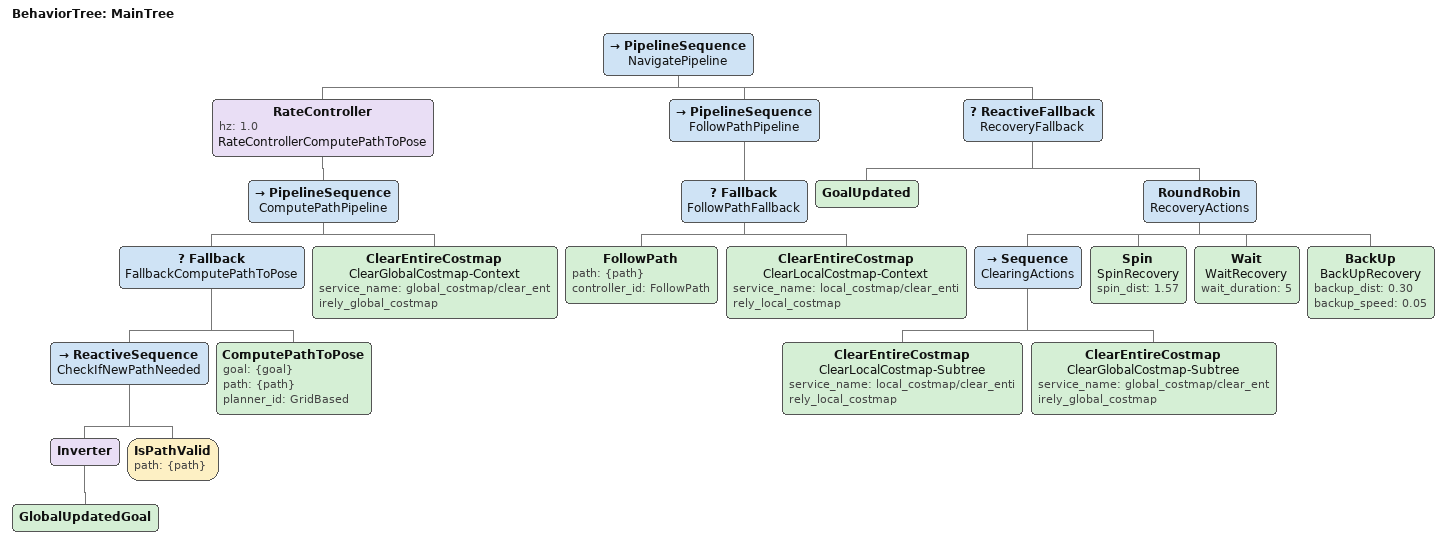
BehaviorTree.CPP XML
<?xml version="1.0"?>
<root main_tree_to_execute="MainTree">
  <BehaviorTree ID="MainTree">
    <PipelineSequence name="NavigatePipeline">
      <RateController hz="1.0" name="RateControllerComputePathToPose">
        <PipelineSequence name="ComputePathPipeline">
          <Fallback name="FallbackComputePathToPose">
            <ReactiveSequence name="CheckIfNewPathNeeded">
              <Inverter>
                <GlobalUpdatedGoal/>
              </Inverter>
              <IsPathValid path="{path}"/>
            </ReactiveSequence>
            <ComputePathToPose goal="{goal}" path="{path}" planner_id="GridBased"/>
          </Fallback>
          <ClearEntireCostmap name="ClearGlobalCostmap-Context" service_name="global_costmap/clear_entirely_global_costmap"/>
        </PipelineSequence>
      </RateController>

      <PipelineSequence name="FollowPathPipeline">
        <Fallback name="FollowPathFallback">
          <FollowPath path="{path}" controller_id="FollowPath"/>
          <ClearEntireCostmap name="ClearLocalCostmap-Context" service_name="local_costmap/clear_entirely_local_costmap"/>
        </Fallback>
      </PipelineSequence>

      <ReactiveFallback name="RecoveryFallback">
        <GoalUpdated/>
        <RoundRobin name="RecoveryActions">
          <Sequence name="ClearingActions">
            <ClearEntireCostmap name="ClearLocalCostmap-Subtree" service_name="local_costmap/clear_entirely_local_costmap"/>
            <ClearEntireCostmap name="ClearGlobalCostmap-Subtree" service_name="global_costmap/clear_entirely_global_costmap"/>
          </Sequence>
          <Spin name="SpinRecovery" spin_dist="1.57"/>
          <Wait name="WaitRecovery" wait_duration="5"/>
          <BackUp name="BackUpRecovery" backup_dist="0.30" backup_speed="0.05"/>
        </RoundRobin>
      </ReactiveFallback>
    </PipelineSequence>
  </BehaviorTree>
</root>
